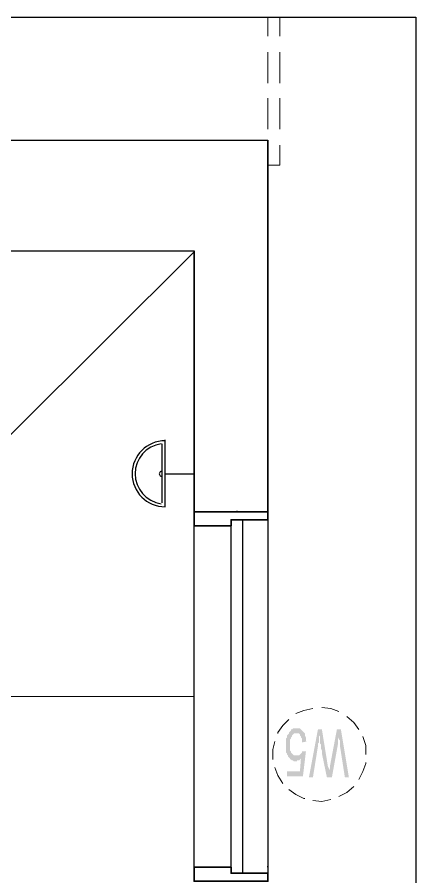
# Model space of a CAD drawing. Header units: inches. Extents: x 3324238 to 135265466, y -1036581 to 20094598.
# Drawn here: x 3353637.1 to 3353669.3, y -519429.8 to -519360.4 of the extents above; entities that cross this region are included whole.
import ezdxf

# ---------------------------------------------------------------- set-up
doc = ezdxf.new("R2010")
doc.units = ezdxf.units.IN
doc.header["$MEASUREMENT"] = 0
doc.layers.add('PDF_Geometry', color=7, linetype='Continuous')
doc.layers.add('PDF_Solid Fills', color=7, linetype='Continuous')

msp = doc.modelspace()

# ---------------------------------------------------------------- hatches: boundary and pattern name
at = {"layer": 'PDF_Solid Fills', "lineweight": 30, "transparency": 33554559}
for points in [[(3353660.07, -519418.938), (3353660.473, -519418.857), (3353660.392, -519418.857), (3353660.392, -519418.696), (3353660.392, -519418.615), (3353660.392, -519418.535), (3353660.312, -519418.374), (3353660.312, -519418.293), (3353660.312, -519418.212), (3353660.231, -519418.132), (3353660.151, -519418.051), (3353660.151, -519418.051), (3353660.07, -519417.971), (3353659.99, -519417.89), (3353659.99, -519417.89), (3353659.909, -519417.81), (3353659.828, -519417.81), (3353659.748, -519417.81), (3353659.667, -519417.81), (3353659.587, -519417.81), (3353659.587, -519417.81), (3353659.506, -519417.81), (3353659.426, -519417.81), (3353659.426, -519417.81), (3353659.345, -519417.81), (3353659.264, -519417.89), (3353659.184, -519417.89), (3353659.184, -519417.971), (3353659.103, -519418.051), (3353659.023, -519418.132), (3353659.023, -519418.212), (3353659.587, -519418.212), (3353659.587, -519418.212), (3353659.667, -519418.212), (3353659.748, -519418.212), (3353659.828, -519418.212), (3353659.909, -519418.293), (3353659.909, -519418.374), (3353659.99, -519418.454), (3353659.99, -519418.535), (3353660.07, -519418.615), (3353660.07, -519418.696), (3353660.07, -519418.776)], [(3353660.634, -519421.758), (3353660.956, -519421.758), (3353661.359, -519419.26), (3353661.359, -519419.099), (3353661.359, -519419.018), (3353661.44, -519418.938), (3353661.44, -519418.776), (3353661.44, -519418.696), (3353661.44, -519418.615), (3353661.44, -519418.454), (3353661.52, -519418.374), (3353661.682, -519417.89), (3353661.359, -519417.89)], [(3353662.084, -519421.758), (3353662.246, -519421.274), (3353662.246, -519421.274), (3353662.246, -519421.194), (3353662.246, -519421.113), (3353662.246, -519421.032), (3353662.165, -519420.871), (3353661.682, -519417.89), (3353661.52, -519418.374), (3353661.52, -519418.535), (3353661.52, -519418.615), (3353661.52, -519418.696), (3353661.52, -519418.776), (3353661.52, -519418.938), (3353661.52, -519419.018), (3353661.601, -519419.099), (3353661.601, -519419.26), (3353661.601, -519419.34), (3353661.601, -519419.421), (3353661.682, -519419.582), (3353661.682, -519419.663), (3353661.682, -519419.824)], [(3353662.084, -519421.758), (3353662.487, -519421.758), (3353662.971, -519419.099), (3353662.971, -519419.099), (3353662.971, -519419.018), (3353662.971, -519418.938), (3353662.971, -519418.857), (3353662.971, -519418.696), (3353663.051, -519418.535), (3353663.051, -519418.374), (3353663.212, -519417.89), (3353662.89, -519417.89), (3353662.326, -519420.871), (3353662.326, -519420.871), (3353662.326, -519420.952), (3353662.326, -519421.032), (3353662.246, -519421.194), (3353662.246, -519421.274)], [(3353663.535, -519421.758), (3353663.857, -519421.758), (3353663.212, -519417.89), (3353663.051, -519418.374), (3353663.051, -519418.454), (3353663.051, -519418.535), (3353663.051, -519418.696), (3353663.132, -519418.776), (3353663.132, -519418.857), (3353663.132, -519419.018), (3353663.132, -519419.099), (3353663.132, -519419.179)], [(3353658.942, -519420.066), (3353659.587, -519419.985), (3353659.587, -519419.985), (3353659.506, -519419.985), (3353659.426, -519419.985), (3353659.426, -519419.985), (3353659.345, -519419.904), (3353659.264, -519419.824), (3353659.264, -519419.824), (3353659.184, -519419.743), (3353659.184, -519419.663), (3353659.103, -519419.582), (3353659.103, -519419.502), (3353659.103, -519419.34), (3353659.103, -519419.26), (3353659.103, -519419.099), (3353659.103, -519419.099), (3353659.103, -519419.018), (3353659.103, -519418.938), (3353659.103, -519418.776), (3353659.103, -519418.696), (3353659.184, -519418.615), (3353659.184, -519418.535), (3353659.264, -519418.454), (3353659.264, -519418.454), (3353659.264, -519418.374), (3353659.345, -519418.293), (3353659.426, -519418.212), (3353659.506, -519418.212), (3353659.506, -519418.212), (3353659.587, -519418.212), (3353659.023, -519418.212), (3353658.942, -519418.293), (3353658.942, -519418.293), (3353658.862, -519418.374), (3353658.862, -519418.454), (3353658.862, -519418.535), (3353658.781, -519418.615), (3353658.781, -519418.776), (3353658.781, -519418.857), (3353658.781, -519418.938), (3353658.781, -519419.099), (3353658.781, -519419.179), (3353658.781, -519419.26), (3353658.781, -519419.34), (3353658.781, -519419.421), (3353658.781, -519419.582), (3353658.781, -519419.663), (3353658.781, -519419.743), (3353658.862, -519419.824), (3353658.862, -519419.904), (3353658.942, -519419.985)], [(3353658.862, -519421.677), (3353660.151, -519421.677), (3353660.392, -519419.663), (3353660.07, -519419.663), (3353660.07, -519419.743), (3353659.99, -519419.824), (3353659.99, -519419.824), (3353659.909, -519419.904), (3353659.909, -519419.904), (3353659.828, -519419.985), (3353659.748, -519419.985), (3353659.667, -519419.985), (3353659.587, -519419.985), (3353658.942, -519420.066), (3353658.942, -519420.066), (3353659.023, -519420.146), (3353659.99, -519420.227), (3353659.909, -519421.274), (3353658.862, -519421.274)], [(3353659.506, -519420.468), (3353659.587, -519420.468), (3353659.667, -519420.468), (3353659.667, -519420.388), (3353659.748, -519420.388), (3353659.828, -519420.388), (3353659.909, -519420.307), (3353659.99, -519420.227), (3353659.99, -519420.227), (3353659.023, -519420.146), (3353659.103, -519420.227), (3353659.103, -519420.307), (3353659.184, -519420.307), (3353659.264, -519420.388), (3353659.345, -519420.388), (3353659.426, -519420.468), (3353659.426, -519420.468)]]:
    msp.add_hatch(color=256, dxfattribs=at).paths.add_polyline_path(points)

# ---------------------------------------------------------------- linework, layer by layer
at = {"layer": 'PDF_Geometry', "color": 9, "lineweight": 30, "true_color": 0xbababa}
msp.add_lwpolyline([(3353669.255, -519475.096), (3353484.263, -519475.096), (3353484.263, -519360.443), (3353669.255, -519360.443)], close=True, dxfattribs=at)
at = {"layer": 'PDF_Geometry', "lineweight": 30}
for points in [[(3353495.543, -519360.443), (3353495.543, -519379.296), (3353651.368, -519379.296)], [(3353500.055, -519360.443), (3353500.055, -519370.353), (3353657.331, -519370.353)], [(3353657.331, -519400.326), (3353651.368, -519400.326)], [(3353654.35, -519401.454), (3353651.368, -519401.454)]]:
    msp.add_lwpolyline(points, dxfattribs=at)
at = {"layer": 'PDF_Geometry', "color": 252, "lineweight": 18, "true_color": 0x939597}
for points in [[(3353657.331, -519360.443), (3353657.331, -519361.974)], [(3353658.298, -519361.974), (3353658.298, -519360.443)], [(3353657.331, -519363.263), (3353657.331, -519365.76)], [(3353658.298, -519365.76), (3353658.298, -519363.263)], [(3353657.331, -519366.969), (3353657.331, -519369.467)], [(3353658.298, -519369.467), (3353658.298, -519366.969)], [(3353657.331, -519370.756), (3353657.331, -519372.367), (3353658.298, -519372.367), (3353658.298, -519370.756)]]:
    msp.add_lwpolyline(points, dxfattribs=at)
at = {"layer": 'PDF_Geometry', "lineweight": 35}
for points in [[(3353657.331, -519379.377), (3353657.331, -519370.353)], [(3353651.368, -519400.326), (3353651.368, -519379.296)], [(3353657.331, -519379.296), (3353657.331, -519400.326)], [(3353654.35, -519429.009), (3353654.35, -519429.492), (3353657.331, -519429.492), (3353657.331, -519430.137), (3353651.368, -519430.137), (3353651.368, -519429.009), (3353654.35, -519429.009), (3353651.368, -519429.009)]]:
    msp.add_lwpolyline(points, dxfattribs=at)
at = {"layer": 'PDF_Geometry', "lineweight": 13}
msp.add_lwpolyline([(3353651.368, -519415.231), (3353615.353, -519415.231), (3353651.368, -519379.377)], dxfattribs=at)
at = {"layer": 'PDF_Geometry', "color": 92, "lineweight": 30, "true_color": 0x00b800}
for points in [[(3353651.368, -519400.164), (3353651.368, -519394.283)], [(3353648.79, -519399.6), (3353648.79, -519394.847)], [(3353648.79, -519397.022), (3353648.629, -519397.103), (3353648.548, -519397.264), (3353648.629, -519397.425), (3353648.79, -519397.506)], [(3353649.032, -519397.264), (3353651.368, -519397.264)]]:
    msp.add_lwpolyline(points, dxfattribs=at)
msp.add_lwpolyline([(3353649.032, -519394.605, 1), (3353649.032, -519399.923), (3353649.032, -519394.524)], format="xyb", dxfattribs=at)
at = {"layer": 'PDF_Geometry', "lineweight": 35}
for points in [[(3353654.35, -519401.454), (3353651.368, -519401.454), (3353651.368, -519400.326), (3353657.331, -519400.326), (3353657.331, -519400.97), (3353654.35, -519400.97)], [(3353657.331, -519428.928), (3353657.331, -519429.009)]]:
    msp.add_lwpolyline(points, close=True, dxfattribs=at)
at = {"layer": 'PDF_Geometry', "color": 5, "lineweight": 25}
for points in [[(3353654.833, -519400.326), (3353654.833, -519400.245)], [(3353655.316, -519429.492), (3353655.316, -519400.97)], [(3353654.35, -519429.009), (3353654.35, -519401.454)]]:
    msp.add_lwpolyline(points, dxfattribs=at)
at = {"layer": 'PDF_Geometry', "color": 5, "lineweight": 30}
for points in [[(3353657.331, -519400.97), (3353657.331, -519429.492)], [(3353651.368, -519429.009), (3353651.368, -519401.454)]]:
    msp.add_lwpolyline(points, dxfattribs=at)
at = {"layer": 'PDF_Geometry', "color": 1, "lineweight": 18}
for points in [[(3353660.956, -519416.198), (3353660.231, -519416.359), (3353659.587, -519416.601)], [(3353663.051, -519416.44), (3353662.407, -519416.198), (3353661.682, -519416.118)], [(3353659.023, -519417.084), (3353658.539, -519417.568), (3353658.136, -519418.132), (3353658.136, -519418.212)], [(3353664.663, -519417.89), (3353664.26, -519417.326), (3353663.696, -519416.843)], [(3353665.227, -519419.904), (3353665.227, -519419.179), (3353664.985, -519418.454)], [(3353657.895, -519418.857), (3353657.734, -519419.502), (3353657.734, -519420.227), (3353657.734, -519420.307)], [(3353664.663, -519421.919), (3353664.985, -519421.274), (3353665.227, -519420.63), (3353665.227, -519420.549)], [(3353657.895, -519420.952), (3353658.136, -519421.596), (3353658.539, -519422.241)], [(3353659.023, -519422.724), (3353659.587, -519423.127), (3353660.231, -519423.45), (3353660.312, -519423.45)], [(3353663.051, -519423.288), (3353663.696, -519422.966), (3353664.26, -519422.483)], [(3353660.956, -519423.611), (3353661.682, -519423.691), (3353662.407, -519423.53)]]:
    msp.add_lwpolyline(points, dxfattribs=at)
at = {"layer": 'PDF_Geometry', "color": 92, "lineweight": 30, "true_color": 0x00b800}
msp.add_arc((3353649.057, -519397.264), 2.442, 98.17123, 261.82877, dxfattribs=at)

doc.saveas('drawing.dxf')
